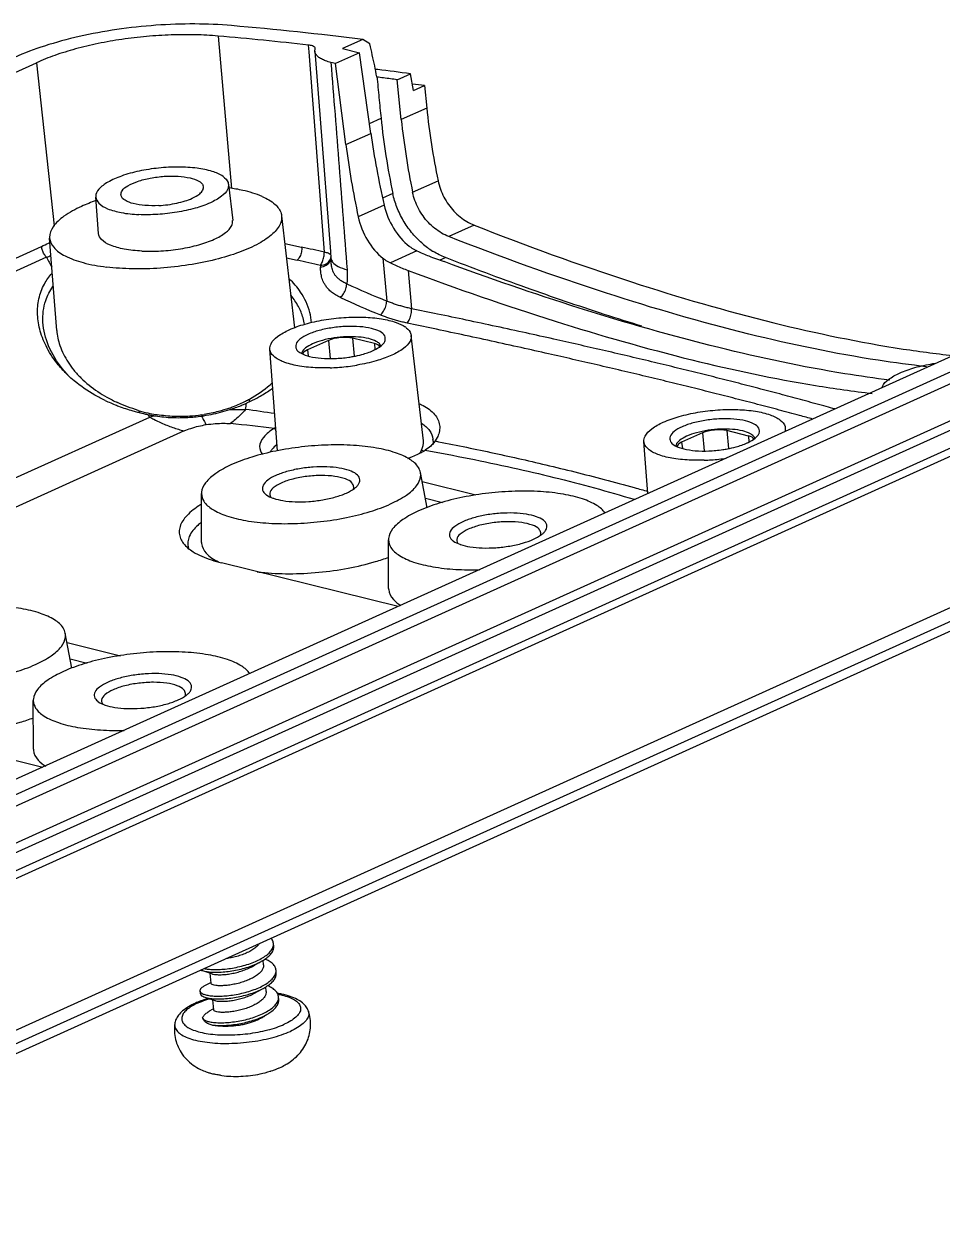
# Model space of a CAD drawing. Header units: millimetres. Extents: x 6083 to 6448, y 1315 to 1569.
# Drawn here: x 6283.85 to 6310.44, y 1338.71 to 1373.36 of the extents above; entities that cross this region are included whole.
import ezdxf

# ---------------------------------------------------------------- set-up
doc = ezdxf.new("R2010")
doc.units = ezdxf.units.MM
doc.layers.add('06___PRT_ALL_SURFS', color=7, linetype='Continuous')
doc.layers.add('3_ALL_AXES', color=7, linetype='Continuous')

# ---------------------------------------------------------------- blocks, each defined once
blk = doc.blocks.new('A$C496B05E0')
at = {"color": 7, "linetype": 'Continuous'}
for p, q in [((32.791, 57.825), (63.533, 71.718)), ((33.675, 51.045), (63.729, 64.627)), ((63.926, 64.207), (57.985, 61.522)), ((102.593, 62.073), (47.271, 37.072)), ((48.115, 36.868), (103.424, 61.864)), ((103.686, 61.526), (48.377, 36.531)), ((103.901, 60.196), (48.591, 35.201)), ((49.107, 35.074), (104.416, 60.069)), ((104.505, 59.409), (49.196, 34.413)), ((49.623, 34.303), (104.945, 59.304)), ((61.87, 55.314), (67.905, 58.041)), ((69.238, 57.507), (25.092, 37.557)), ((80.496, 55.025), (78.431, 55.535)), ((50.222, 28.725), (104.986, 53.474)), ((104.758, 52.842), (49.994, 28.093)), ((56.955, 46.22), (63.782, 44.534)), ((72.695, 37.62), (72.685, 37.725)), ((71.969, 36.895), (72.209, 37.028)), ((69.94, 36.676), (70.211, 36.588)), ((70.211, 36.588), (70.319, 36.552)), ((71.875, 36.842), (71.969, 36.895)), ((72.793, 36.592), (72.783, 36.697)), ((70.249, 36.211), (69.998, 36.072)), ((70.277, 36.227), (70.249, 36.211)), ((69.846, 35.897), (69.856, 35.792)), ((70.039, 35.649), (70.31, 35.56)), ((71.974, 35.815), (72.068, 35.868)), ((72.068, 35.868), (72.308, 36)), ((72.892, 35.565), (72.882, 35.67)), ((70.347, 35.184), (70.206, 35.106)), ((70.31, 35.56), (70.417, 35.525)), ((70.375, 35.2), (70.347, 35.184)), ((72.471, 35.121), (72.473, 35.122)), ((72.065, 34.783), (72.167, 34.84)), ((72.167, 34.84), (72.406, 34.973)), ((72.6, 32.805), (72.654, 32.826)), ((70.638, 32.637), (70.692, 32.628))]:
    blk.add_line(p, q, dxfattribs=at)
for centre, radius, start, end in [((72.433, 36.671), 0.351, 346.1084, 347.3047), ((71.469, 36.486), 1.804, 289.285, 289.5618)]:
    blk.add_arc(centre, radius, start, end, dxfattribs=at)
for points, start_tangent, end_tangent in [([(69.9, 54.677), (69.774, 54.596), (69.294, 54.183), (69.063, 53.763), (69.093, 53.357), (69.202, 53.169)], (-0.85101, -0.52515), (0.614466, -0.788943)), ([(69.202, 53.169), (69.383, 52.986)], (0.614466, -0.788943), (0.767788, -0.640703)), ([(69.383, 52.986), (69.581, 52.843)], (0.767788, -0.640703), (0.847395, -0.530963)), ([(69.581, 52.843), (69.918, 52.668), (70.672, 52.418)], (0.847395, -0.530963), (0.970844, -0.239711)), ([(72.684, 37.725), (72.671, 37.79), (72.603, 37.914), (72.594, 37.926)], (-0.095765, 0.995404), (-0.644032, 0.764998)), ([(70.016, 36.758), (70.158, 36.734), (70.374, 36.72), (70.621, 36.723), (70.891, 36.746), (71.172, 36.789), (71.456, 36.852), (71.73, 36.932), (71.985, 37.029), (72.212, 37.14), (72.401, 37.262), (72.547, 37.392), (72.642, 37.526), (72.678, 37.625)], (0.976234, -0.216721), (0.211499, 0.977378)), ([(71.931, 37.514), (71.769, 37.417), (71.578, 37.329), (71.369, 37.255), (71.158, 37.197), (70.948, 37.156), (70.869, 37.144)], (-0.820587, -0.571522), (-0.990809, -0.13527)), ([(72.143, 37.72), (72.059, 37.619), (71.931, 37.514)], (-0.546943, -0.83717), (-0.820587, -0.571522)), ([(72.209, 37.028), (72.248, 37.05), (72.432, 37.173), (72.571, 37.303), (72.66, 37.436), (72.695, 37.57), (72.694, 37.62)], (0.876286, 0.481791), (-0.097815, 0.995205)), ([(72.678, 37.625), (72.684, 37.66), (72.684, 37.725)], (0.211499, 0.977378), (-0.095765, 0.995404)), ([(69.94, 36.676), (70.016, 36.655), (70.198, 36.626), (70.418, 36.614), (70.669, 36.62), (70.94, 36.646), (71.222, 36.692), (71.504, 36.756), (71.775, 36.839), (72.027, 36.938), (72.209, 37.028)], (0.951447, -0.307813), (0.876286, 0.481791)), ([(72.783, 36.697), (72.78, 36.719), (72.731, 36.845), (72.629, 36.962), (72.477, 37.067), (72.358, 37.125)], (-0.09233, 0.995728), (-0.918248, 0.396006)), ([(69.88, 36.698), (69.94, 36.676)], (0.9192, -0.393791), (0.951447, -0.307813)), ([(69.889, 35.824), (69.917, 35.803), (70.03, 35.753), (70.191, 35.716), (70.394, 35.695), (70.632, 35.693), (70.895, 35.709), (71.173, 35.745), (71.457, 35.801), (71.736, 35.875), (71.999, 35.967), (72.236, 36.073), (72.44, 36.192), (72.601, 36.319), (72.714, 36.452), (72.774, 36.586)], (0.764591, -0.644516), (0.240082, 0.970753)), ([(70.319, 36.551), (70.354, 36.542), (70.47, 36.524), (70.621, 36.519), (70.802, 36.528), (71.005, 36.554), (71.216, 36.596), (71.427, 36.654), (71.635, 36.728), (71.827, 36.816), (71.875, 36.842)], (0.949509, -0.313741), (0.870452, 0.492254)), ([(72.301, 36.901), (72.297, 36.818), (72.25, 36.705), (72.159, 36.592), (72.03, 36.487)], (0.092224, -0.995738), (-0.820587, -0.571522)), ([(72.308, 36), (72.489, 36.114), (72.639, 36.242), (72.741, 36.376), (72.79, 36.51), (72.793, 36.592)], (0.876476, 0.481445), (-0.093315, 0.995637)), ([(72.776, 36.594), (72.783, 36.697)], (0.219762, 0.975554), (-0.09233, 0.995728)), ([(69.998, 36.072), (69.899, 36.003), (69.85, 35.932), (69.847, 35.897)], (-0.876824, -0.480811), (0.093953, -0.995577)), ([(72.03, 36.487), (71.87, 36.39), (71.681, 36.303), (71.474, 36.229), (71.262, 36.171), (71.052, 36.129), (70.851, 36.103), (70.67, 36.093), (70.517, 36.097), (70.397, 36.115), (70.318, 36.144), (70.282, 36.18), (70.281, 36.189)], (-0.820587, -0.571522), (-0.015821, 0.999875)), ([(72.882, 35.67), (72.853, 35.775), (72.769, 35.896), (72.633, 36.005), (72.46, 36.096)], (-0.099019, 0.995086), (-0.917198, 0.398431)), ([(69.847, 35.897), (69.856, 35.864), (69.889, 35.824)], (0.093953, -0.995577), (0.764591, -0.644516)), ([(69.857, 35.792), (69.877, 35.743), (69.951, 35.685), (70.039, 35.649)], (0.128987, -0.991646), (0.951301, -0.308264)), ([(70.039, 35.649), (70.076, 35.638), (70.247, 35.605), (70.459, 35.588), (70.703, 35.59), (70.97, 35.611), (71.25, 35.651), (71.532, 35.711), (71.808, 35.789), (72.065, 35.884), (72.295, 35.993), (72.308, 36)], (0.951301, -0.308264), (0.876476, 0.481445)), ([(70.417, 35.524), (70.455, 35.514), (70.574, 35.496), (70.727, 35.492), (70.909, 35.502), (71.109, 35.528), (71.32, 35.57), (71.532, 35.628), (71.739, 35.702), (71.927, 35.789), (71.974, 35.815)], (0.948394, -0.317094), (0.870451, 0.492255)), ([(72.4, 35.874), (72.394, 35.785), (72.347, 35.675), (72.256, 35.564), (72.129, 35.46)], (0.092221, -0.995739), (-0.820587, -0.571522)), ([(72.875, 35.568), (72.883, 35.646), (72.882, 35.67)], (0.218493, 0.975839), (-0.099019, 0.995086)), ([(69.947, 34.86), (69.989, 34.796), (70.084, 34.742), (70.229, 34.7), (70.419, 34.673), (70.645, 34.664), (70.901, 34.674), (71.175, 34.703), (71.458, 34.752), (71.74, 34.82), (72.01, 34.906), (72.257, 35.008), (72.471, 35.121)], (0.213228, -0.977003), (0.85452, 0.519418)), ([(72.129, 35.46), (71.968, 35.363), (71.783, 35.277), (71.58, 35.204), (71.37, 35.146), (71.158, 35.103), (70.957, 35.076), (70.777, 35.066), (70.623, 35.069), (70.501, 35.087), (70.419, 35.115), (70.382, 35.151), (70.38, 35.162)], (-0.820587, -0.571522), (-0.017872, 0.99984)), ([(72.406, 34.973), (72.543, 35.056), (72.705, 35.182), (72.819, 35.315), (72.882, 35.449), (72.892, 35.565)], (0.876458, 0.481478), (-0.09283, 0.995682)), ([(72.473, 35.122), (72.649, 35.247), (72.779, 35.379), (72.858, 35.513), (72.875, 35.568)], (0.853891, 0.520451), (0.218493, 0.975839)), ([(69.947, 34.86), (70.01, 34.959), (70.121, 35.053), (70.206, 35.106)], (0.359165, 0.933274), (0.875058, 0.484019)), ([(69.947, 34.86), (69.98, 34.78), (70.052, 34.706), (70.159, 34.64), (70.299, 34.584)], (0.176457, -0.984308), (0.950651, -0.310261)), ([(70.299, 34.584), (70.501, 34.563), (70.738, 34.56), (71, 34.576), (71.278, 34.612), (71.561, 34.667), (71.839, 34.741), (72.102, 34.832), (72.339, 34.938), (72.406, 34.973)], (0.987454, -0.15791), (0.876458, 0.481478)), ([(70.299, 34.584), (70.432, 34.563), (70.575, 34.548), (70.727, 34.539), (70.887, 34.538), (71.057, 34.544), (71.235, 34.56), (71.42, 34.585), (71.609, 34.622), (71.787, 34.669), (71.941, 34.724), (72.065, 34.783)], (0.982351, -0.187049), (0.873874, 0.486153)), ([(72.403, 34.969), (72.337, 34.914), (72.216, 34.845), (72.073, 34.786)], (-0.711633, -0.702552), (-0.942278, -0.334833)), ([(72.654, 32.826), (72.792, 32.875), (72.9, 32.92)], (0.949015, 0.315232), (0.91505, 0.403339)), ([(70.638, 32.637), (70.449, 32.669), (70.402, 32.68)], (-0.990736, 0.135805), (-0.97517, 0.221456))]:
    blk.add_spline(points, degree=3, dxfattribs=dict(at, start_tangent=start_tangent, end_tangent=end_tangent))
at = {"layer": '06___PRT_ALL_SURFS', "color": 7, "linetype": 'Continuous'}
for p, q in [((70.549, 72.746), (71.062, 66.856)), ((76.139, 72.619), (75.352, 72.264)), ((76.409, 72.442), (76.139, 72.619)), ((74.061, 72.143), (74.042, 72.398)), ((74.65, 64.407), (74.061, 72.143)), ((74.284, 72.16), (74.294, 72.25)), ((74.284, 72.16), (74.488, 69.551)), ((74.294, 72.25), (74.296, 72.273)), ((76.003, 72.103), (75.077, 71.684)), ((75.352, 72.264), (76.003, 72.103)), ((76.445, 68.991), (76.003, 72.103)), ((63.533, 71.718), (64.219, 65.426)), ((75.077, 71.684), (74.904, 71.727)), ((75.479, 68.555), (75.077, 71.684)), ((76.711, 71.45), (76.621, 71.46)), ((77.463, 71.061), (77.974, 71.292)), ((78.094, 70.646), (77.974, 71.292)), ((77.621, 69.523), (77.463, 71.061)), ((78.094, 70.646), (78.515, 70.836)), ((78.515, 70.836), (78.604, 69.967)), ((78.604, 69.967), (77.621, 69.523)), ((74.488, 69.551), (74.886, 64.425)), ((76.39, 69.374), (76.839, 69.577)), ((75.479, 68.555), (76.445, 68.991)), ((70.949, 67.022), (71.11, 65.623)), ((78.058, 66.715), (79.04, 67.159)), ((69.98, 66.924), (69.967, 66.979)), ((77.294, 66.669), (76.9, 66.492)), ((65.934, 65.126), (65.825, 66.529)), ((76.958, 66.218), (75.958, 65.766)), ((73.001, 65.809), (73.498, 61.483)), ((80.429, 65.45), (79.451, 65.007)), ((64.318, 61.38), (64.042, 64.949)), ((73.123, 64.741), (73.773, 64.599)), ((74.886, 64.425), (74.905, 64.177)), ((74.905, 64.281), (74.905, 64.281)), ((74.906, 64.225), (74.906, 64.227)), ((78.221, 64.451), (77.199, 63.99)), ((73.187, 64.185), (73.602, 64.092)), ((74.905, 64.177), (74.907, 64.146)), ((74.906, 64.187), (74.906, 64.188)), ((74.907, 64.136), (74.907, 64.146)), ((76.909, 64.173), (77.057, 62.519)), ((79.122, 64.106), (79.325, 64.198)), ((77.884, 63.699), (78.018, 62.223)), ((74.805, 60.997), (74.002, 60.634)), ((74.805, 60.997), (74.871, 60.304)), ((75.74, 61.085), (75.806, 60.396)), ((76.586, 60.876), (75.74, 61.085)), ((78.472, 57.126), (78.005, 61.188)), ((72.846, 56.741), (72.543, 60.664)), ((74.002, 60.634), (74.03, 60.399)), ((76.586, 60.876), (76.602, 60.651)), ((72.721, 57.607), (72.788, 57.488)), ((89.249, 57.431), (88.446, 57.068)), ((89.249, 57.431), (89.316, 56.738)), ((91.031, 57.309), (90.185, 57.518)), ((90.185, 57.518), (90.251, 56.83)), ((91.031, 57.309), (91.046, 57.084)), ((79.005, 57.251), (78.928, 57.118)), ((87.142, 55.091), (86.987, 57.097)), ((88.446, 57.068), (88.475, 56.832)), ((78.4, 56.759), (78.504, 56.741)), ((78.621, 54.544), (78.361, 55.9)), ((69.91, 53.205), (69.905, 55.088)), ((78.55, 54.911), (79.211, 54.748)), ((77.132, 51.422), (77.127, 53.304)), ((77.499, 50.733), (70.672, 52.418)), ((101.129, 50.821), (48.446, 27.012)), ((64.904, 48.345), (64.645, 49.701)), ((64.715, 49.336), (66.779, 48.826)), ((64.834, 48.713), (65.495, 48.549)), ((63.416, 45.223), (63.411, 47.106))]:
    blk.add_line(p, q, dxfattribs=at)
for centre, radius, start, end in [((57.482, -81.399), 155.144, 83.09309, 84.97577), ((57.079, -80.536), 153.872, 83.67091, 84.97802), ((59.235, -73.727), 146.225, 82.63721, 83.13577), ((59.708, -73.524), 145.579, 82.57752, 82.76238), ((106.453, 72.852), 27.998, 185.9142, 191.7318), ((105.096, 72.509), 28.409, 185.923, 191.861), ((105.375, 72.401), 27.903, 185.9212, 191.7582), ((68.337, 59.143), 7.671, 108.7507, 109.0583), ((59.753, 73.417), 9.647, 294.3378, 296.1079), ((59.42, 74.104), 10.412, 296.0896, 296.4386), ((64.525, 64.993), 0.484, 183.1888, 185.2092), ((80.564, 67.201), 3.253, 229.1383, 237.7533), ((60.191, 72.734), 9.309, 293.6523, 294.7872), ((74.637, 64.24), 0.269, 354.0099, 356.8543), ((80.953, 70.329), 6.481, 245.0742, 249.523), ((125.016, 187.865), 132.005, 249.45295, 249.7237), ((80.488, 67.086), 3.115, 237.8129, 238.2723), ((107.114, 86.745), 48.715, 207.5585, 208.0709), ((75.991, 63.846), 1.49, 178.3528, 180.7779), ((74.611, 64.244), 0.296, 339.7671, 349.3531), ((96.683, 110.413), 51.759, 245.8587, 247.717), ((96.344, 108.887), 50.808, 245.4922, 247.3927), ((77.21, 60.732), 0.966, 51.7238, 54.4547), ((75.67, 62.518), 2.094, 294.3089, 295.341), ((74.89, 65.063), 4.763, 278.4554, 280.6135), ((74.619, 67.696), 7.757, 271.8855, 273.9369), ((74.618, 67.766), 7.827, 273.9138, 278.8786), ((74.641, 67.605), 7.665, 278.8933, 279.6251), ((69.021, 64.642), 6.598, 244.5137, 248.6884), ((68.993, 63.7), 5.607, 240.714, 245.4851), ((69.564, 62.63), 4.467, 297.2433, 299.3981), ((96.506, 55.212), 24.999, 171.8918, 172.1484), ((69.149, 64.957), 6.939, 248.6528, 249.3496), ((69.247, 65.222), 7.221, 249.36, 253.9731), ((69.378, 65.653), 7.671, 253.9235, 255.3757), ((69.435, 65.872), 7.898, 255.375, 257.0228), ((69.086, 63.67), 5.611, 253.1361, 257.1422), ((87.861, 74.422), 26.003, 218.3161, 218.5591), ((69.189, 63.457), 5.376, 289.4704, 291.3558), ((69.14, 64.114), 6.075, 287.8286, 292.2073), ((69.359, 63.04), 4.926, 291.2891, 297.1781), ((69.354, 63.574), 5.494, 292.275, 293.296), ((69.436, 63.384), 5.288, 293.2937, 294.6987), ((11.494, 67.462), 60.804, 351.36853, 351.60025), ((48.921, -102.487), 162.416, 81.56857, 81.96995), ((68.418, 65.594), 7.721, 294.7072, 295.025), ((68.467, 65.49), 7.606, 295.0246, 295.5007), ((68.525, 65.368), 7.471, 295.5007, 295.9891), ((69.48, 66.064), 8.095, 257.0209, 258.1966), ((69.043, 63.976), 5.962, 258.1961, 259.6984), ((86.329, 73.268), 23.902, 219.2649, 219.572), ((69.08, 63.645), 5.585, 257.1412, 260.3063), ((70.559, 45.159), 13.153, 100.6517, 101.6395), ((70.953, 63.552), 6.298, 241.0533, 242.6828), ((69.053, 64.028), 6.014, 259.6981, 261.1485), ((69.075, 63.617), 5.557, 260.3083, 260.8322), ((69.049, 63.89), 5.831, 278.4061, 279.4183), ((60.212, -50.354), 108.682, 83.39097, 84.29175), ((78.165, 48.755), 10.392, 121.2386, 121.5972), ((78.23, 57.105), 0.619, 1.0191, 7.9987), ((90.115, 58.951), 2.094, 294.3089, 295.341), ((75.98, 61.481), 5.384, 290.6459, 291.9808), ((76.368, 60.531), 4.357, 291.9235, 295.3372), ((76.739, 59.744), 3.488, 295.3543, 299.0481), ((77.704, 57.106), 0.777, 333.6685, 335.5077), ((76.955, 59.351), 3.039, 299.0877, 301.4824), ((89.064, 64.129), 7.757, 271.8855, 273.9369), ((89.06, 64.221), 7.849, 273.9179, 278.1213), ((89.334, 61.496), 4.763, 278.4554, 280.6135), ((75.09, 56.262), 1.213, 306.5872, 307.6951), ((73.269, 56.657), 1.846, 250.721, 251.5659), ((82.312, 54.479), 1.213, 306.5872, 307.6951), ((80.492, 54.873), 1.846, 250.721, 251.5659), ((68.596, 48.28), 1.213, 306.5872, 307.6951), ((66.775, 48.675), 1.846, 250.721, 251.5659)]:
    blk.add_arc(centre, radius, start, end, dxfattribs=at)
for centre, major_axis, ratio, start_param, end_param in [((94.35, 65.758), (-10.528, 22.676), 0.655415, 1.138546, 1.255952), ((93.4, 65.328), (-10.059, 22.888), 0.661455, 1.152105, 1.269512), ((78.35, 66.182), (-0.842, 1.814), 0.655415, 1.255952, 2.231024), ((77.354, 65.731), (-0.805, 1.831), 0.661455, 1.269512, 2.244584), ((75.285, 60.879), (0.661, 0.064), 0.346246, 0.778157, 2.348649), ((74.482, 60.516), (0.662, 0.064), 0.346035, 2.348959, 3.05619), ((76.13, 60.67), (0.662, 0.064), 0.346035, 0.096472, 0.777858), ((89.729, 57.312), (0.661, 0.064), 0.346246, 0.778157, 2.348649), ((90.575, 57.104), (0.662, 0.064), 0.346035, 0.096472, 0.777858), ((88.926, 56.949), (0.662, 0.064), 0.346035, 2.348959, 3.05619)]:
    blk.add_ellipse(centre, major_axis=major_axis, ratio=ratio, start_param=start_param, end_param=end_param, dxfattribs=at)
for points, start_tangent, end_tangent in [([(71.069, 73.149), (69.647, 73.212), (68.146, 73.16), (66.634, 72.995), (65.178, 72.725), (63.843, 72.362), (62.689, 71.922)], (-0.99614, 0.087784), (-0.911266, -0.411819)), ([(70.549, 72.746), (69.666, 72.794), (68.736, 72.789), (67.784, 72.729), (66.835, 72.617), (65.913, 72.455), (65.041, 72.247), (64.24, 71.999), (63.533, 71.718)], (-0.996144, 0.087729), (-0.911266, -0.411819)), ([(74.276, 72.316), (74.187, 72.368), (74.042, 72.398)], (-0.613599, 0.789618), (-0.993894, 0.110341)), ([(74.295, 72.273), (74.276, 72.316)], (-0.13114, 0.991364), (-0.613599, 0.789618)), ([(74.904, 71.727), (74.7, 71.789), (74.534, 71.863), (74.407, 71.948), (74.324, 72.043), (74.286, 72.144), (74.284, 72.16)], (-0.970844, 0.239711), (-0.074981, 0.997185)), ([(76.678, 71.178), (76.593, 71.592), (76.501, 72.017), (76.409, 72.442)], (-0.211474, 0.977384), (-0.21155, 0.977367)), ([(74.904, 71.727), (75.217, 67.712), (75.526, 63.728)], (0.07784, -0.996966), (0.077177, -0.997017)), ([(76.678, 71.178), (76.757, 70.369), (76.839, 69.577)], (0.102853, -0.994697), (0.102825, -0.994699)), ([(77.463, 71.061), (77.201, 71.095), (76.938, 71.128), (76.681, 71.162)], (-0.991871, 0.127249), (-0.992555, 0.121799)), ([(70.737, 67.327), (70.323, 67.52), (69.733, 67.645), (69.021, 67.69), (68.251, 67.651), (67.493, 67.532), (66.817, 67.344), (66.284, 67.103), (65.943, 66.832), (65.824, 66.555), (65.826, 66.53)], (-0.814005, 0.580858), (0.105518, -0.994417)), ([(66.797, 66.618), (66.84, 66.771), (67.062, 66.967), (67.436, 67.135), (67.93, 67.264), (68.469, 67.332), (69.007, 67.334), (69.465, 67.27), (69.8, 67.147), (69.967, 66.979)], (-0.03042, 0.999537), (0.376135, -0.926565)), ([(70.946, 67.022), (70.913, 66.828), (70.677, 66.561), (70.247, 66.311), (69.658, 66.1), (68.961, 65.946), (68.215, 65.863), (67.484, 65.856)], (0.080302, -0.996771), (-0.998893, 0.047048)), ([(70.737, 67.327), (70.933, 67.091), (70.946, 67.022)], (0.814005, -0.580858), (0.080302, -0.996771)), ([(79.04, 67.159), (79.13, 66.84), (79.266, 66.532), (79.442, 66.245), (79.653, 65.988), (79.892, 65.765), (80.153, 65.585), (80.429, 65.45)], (0.202973, -0.979184), (0.930359, -0.36665)), ([(68.253, 66.204), (67.724, 66.208), (67.271, 66.279), (66.953, 66.406), (66.803, 66.579), (66.797, 66.618)], (-0.998495, -0.05484), (-0.03042, 0.999537)), ([(68.253, 66.204), (68.609, 66.238), (68.954, 66.298), (69.271, 66.382), (69.543, 66.485), (69.758, 66.602), (69.905, 66.727), (69.975, 66.855), (69.98, 66.924)], (0.998495, 0.05484), (-0.09562, 0.995418)), ([(72.254, 66.551), (71.502, 66.789), (70.969, 66.886)], (-0.915336, 0.402691), (-0.989947, 0.141436)), ([(72.254, 66.551), (72.744, 66.251), (72.983, 65.898), (72.999, 65.809)], (0.915336, -0.402691), (0.092352, -0.995726)), ([(78.436, 64.741), (78.409, 64.764), (78.02, 65.168), (77.697, 65.632), (77.452, 66.139), (77.294, 66.669)], (-0.756941, 0.653483), (-0.204836, 0.978796)), ([(79.451, 65.007), (79.174, 65.142), (78.911, 65.324), (78.67, 65.546), (78.459, 65.804), (78.283, 66.09), (78.148, 66.397), (78.058, 66.715)], (-0.931093, 0.364783), (-0.203423, 0.979091)), ([(65.832, 66.393), (65.272, 66.171), (64.596, 65.792), (64.176, 65.384), (64.041, 64.975), (64.041, 64.966)], (-0.945183, -0.32654), (0.055543, -0.998456)), ([(65.826, 66.53), (65.94, 66.298), (66.278, 66.083), (66.809, 65.932), (67.484, 65.856)], (0.105518, -0.994417), (0.998893, -0.047048)), ([(72.999, 65.809), (72.956, 65.514), (72.664, 65.121), (72.125, 64.743), (71.371, 64.402), (70.447, 64.119), (69.409, 63.911), (68.317, 63.789), (67.238, 63.762), (66.236, 63.831)], (0.092352, -0.995726), (-0.992572, 0.12166)), ([(67.599, 64.447), (68.339, 64.452), (69.096, 64.536), (69.803, 64.692), (70.4, 64.905), (70.836, 65.159), (71.074, 65.43), (71.107, 65.623)], (0.998812, -0.048736), (-0.080494, 0.996755)), ([(80.429, 65.45), (86.504, 63.26), (92.004, 61.679), (97.004, 60.668), (99.045, 60.404)], (0.930359, -0.36665), (0.994693, -0.102888)), ([(64.042, 64.949), (64.198, 64.593), (64.639, 64.261), (65.333, 64.001), (66.236, 63.831)], (0.090708, -0.995877), (0.992572, -0.12166)), ([(67.599, 64.447), (66.92, 64.524), (66.387, 64.677), (66.048, 64.894), (65.934, 65.127)], (-0.998812, 0.048736), (-0.106452, 0.994318)), ([(97.9, 59.985), (96.039, 60.231), (91.044, 61.245), (85.541, 62.823), (79.451, 65.007)], (-0.994056, 0.108871), (-0.931093, 0.364783)), ([(63.926, 64.207), (63.831, 64.33), (63.763, 64.475), (63.729, 64.627)], (-0.698216, 0.715887), (-0.108543, 0.994092)), ([(73.773, 64.599), (73.762, 64.416), (73.703, 64.239), (73.602, 64.092)], (0.083262, -0.996528), (-0.690047, -0.723764)), ([(74.65, 64.407), (74.217, 64.502), (73.773, 64.599)], (-0.976554, 0.215271), (-0.976841, 0.213967)), ([(74.502, 63.888), (74.579, 64.041), (74.631, 64.222), (74.65, 64.407)], (0.550856, 0.8346), (0.010312, 0.999947)), ([(74.65, 64.407), (74.791, 64.376), (74.88, 64.327), (74.898, 64.301)], (0.991112, -0.133031), (0.42027, -0.907399)), ([(78.221, 64.451), (78.12, 64.503), (78.022, 64.564), (77.927, 64.633)], (-0.906575, 0.422045), (-0.786687, 0.617353)), ([(79.325, 64.198), (78.85, 64.436)], (-0.931691, 0.363252), (-0.850559, 0.52588)), ([(74.502, 63.888), (74.051, 63.99), (73.602, 64.092)], (-0.975344, 0.22069), (-0.975597, 0.21957)), ([(74.502, 63.888), (74.721, 63.959), (74.867, 64.096), (74.888, 64.142)], (0.985965, 0.166954), (0.345229, 0.938518)), ([(74.502, 63.825), (74.719, 63.9), (74.864, 64.039), (74.901, 64.139)], (0.989259, 0.146171), (0.176615, 0.98428)), ([(75.268, 62.656), (75.079, 62.757), (74.927, 62.865), (74.808, 62.977), (74.715, 63.088), (74.646, 63.198), (74.594, 63.305), (74.558, 63.407), (74.533, 63.504), (74.517, 63.594), (74.508, 63.677), (74.504, 63.754), (74.502, 63.825)], (-0.909843, 0.414952), (-0.013649, 0.999907)), ([(74.901, 64.139), (74.906, 64.187)], (0.176615, 0.98428), (-0.005176, 0.999987)), ([(74.905, 64.177), (74.969, 64.022)], (0.095439, -0.995435), (0.596479, -0.802629)), ([(75.514, 63.181), (75.363, 63.255), (75.241, 63.337), (75.145, 63.423), (75.071, 63.511), (75.016, 63.6), (74.976, 63.69), (74.948, 63.78), (74.93, 63.87), (74.918, 63.958), (74.912, 64.044), (74.907, 64.128), (74.907, 64.136)], (-0.924163, 0.381998), (-0.03847, 0.99926)), ([(74.969, 64.022), (75.182, 63.857), (75.526, 63.728)], (0.596479, -0.802629), (0.966166, -0.257922)), ([(76.909, 64.173), (77.003, 64.104), (77.1, 64.042), (77.199, 63.99)], (0.783314, -0.621627), (0.90068, -0.434483)), ([(77.199, 63.99), (77.421, 63.887), (77.649, 63.79), (77.884, 63.699)], (0.90068, -0.434483), (0.937046, -0.349206)), ([(96.479, 59.466), (94.748, 59.714), (89.882, 60.72), (84.489, 62.247), (79.27, 64.04)], (-0.992534, 0.121968), (-0.938036, 0.346537)), ([(86.911, 61.548), (85.458, 62.005), (82.45, 63.03), (79.325, 64.198)], (-0.956408, 0.292033), (-0.931691, 0.363252)), ([(64.74, 59.664), (64.376, 60.057), (63.942, 60.706), (63.679, 61.358), (63.576, 61.996), (63.628, 62.607), (63.838, 63.174), (64.137, 63.592)], (-0.722221, 0.691663), (0.67515, 0.73768)), ([(74.149, 61.682), (74.087, 62.08), (73.733, 62.86), (73.295, 63.376)], (-0.063635, 0.997973), (-0.723994, 0.689807)), ([(75.526, 63.728), (75.534, 63.541), (75.531, 63.358), (75.514, 63.181)], (0.07717, -0.997018), (-0.132344, -0.991204)), ([(77.884, 63.699), (83.561, 61.742), (88.843, 60.25), (93.617, 59.259), (95.805, 58.953)], (0.937046, -0.349206), (0.993611, -0.112858)), ([(64.745, 59.668), (64.542, 59.899), (64, 60.794), (63.783, 61.71), (63.89, 62.54), (64.169, 63.075)], (-0.685251, 0.728307), (0.593362, 0.804935)), ([(75.268, 62.656), (75.392, 62.803), (75.479, 62.989), (75.514, 63.181)], (0.751641, 0.659573), (0.036473, 0.999335)), ([(73.886, 61.62), (73.829, 61.869), (73.646, 62.31), (73.365, 62.731), (73.354, 62.745)], (-0.168051, 0.985778), (-0.633903, 0.773412)), ([(76.813, 61.983), (76.938, 62.131), (77.025, 62.321), (77.057, 62.519)], (0.760183, 0.649709), (0.011655, 0.999932)), ([(78.018, 62.223), (77.847, 62.262), (77.68, 62.305), (77.518, 62.352), (77.36, 62.404), (77.206, 62.459), (77.057, 62.519)], (-0.978594, 0.205801), (-0.921217, 0.38905)), ([(77.847, 61.667), (77.663, 61.709), (77.483, 61.754), (77.309, 61.805), (77.139, 61.86), (76.973, 61.919), (76.813, 61.983)], (-0.978839, 0.204632), (-0.923058, 0.38466)), ([(77.847, 61.667), (77.941, 61.823), (78.002, 62.02), (78.018, 62.223)], (0.645115, 0.764086), (-0.039092, 0.999236)), ([(94.359, 58.353), (94.032, 58.443), (93.227, 58.664), (92.439, 58.876), (91.606, 59.096), (90.754, 59.317), (89.9, 59.534), (89.049, 59.747), (88.183, 59.96), (87.279, 60.178), (86.341, 60.4), (85.385, 60.623), (84.447, 60.837), (83.505, 61.05), (82.441, 61.286), (81.289, 61.536), (80.129, 61.784), (79.023, 62.016), (78.018, 62.223)], (-0.963275, 0.268517), (-0.979617, 0.200875)), ([(73.293, 61.409), (73.903, 61.629), (74.627, 61.792), (75.397, 61.883), (76.166, 61.897), (76.853, 61.832), (77.421, 61.691), (77.772, 61.519)], (0.911266, 0.411819), (0.813565, -0.581473)), ([(76.982, 60.954), (76.994, 60.986), (76.98, 61.174), (76.799, 61.337), (76.469, 61.459), (76.022, 61.529), (75.501, 61.539), (74.959, 61.488), (74.448, 61.382), (74.017, 61.23)], (0.412226, 0.911081), (-0.911266, -0.411819)), ([(77.808, 61.491), (77.995, 61.241), (78.003, 61.188)], (0.784944, -0.619566), (0.079356, -0.996846)), ([(93.504, 57.966), (92.999, 58.103), (92.212, 58.313), (91.38, 58.531), (90.53, 58.751), (89.678, 58.967), (88.83, 59.178), (87.966, 59.391), (87.065, 59.609), (86.131, 59.831), (85.179, 60.054), (84.245, 60.269), (83.307, 60.483), (82.249, 60.72), (81.102, 60.973), (79.948, 61.222), (78.847, 61.457), (77.847, 61.667)], (-0.965022, 0.262168), (-0.978839, 0.204632)), ([(64.318, 61.383), (64.439, 60.804), (64.756, 60.156), (64.975, 59.857)], (0.076644, -0.997059), (0.631286, -0.77555)), ([(72.545, 60.663), (72.59, 60.871), (72.843, 61.15), (73.293, 61.409)], (-0.044558, 0.999007), (0.911266, 0.411819)), ([(74.017, 61.23), (73.709, 61.048), (73.555, 60.854), (73.569, 60.666), (73.591, 60.628)], (-0.911266, -0.411819), (0.58559, -0.810607)), ([(76.774, 60.875), (76.653, 60.962), (76.362, 61.07), (75.966, 61.131), (75.507, 61.14), (75.027, 61.095), (74.575, 61.001), (74.194, 60.867)], (-0.682192, 0.731173), (-0.911266, -0.411819)), ([(78.003, 61.188), (77.959, 60.969), (77.706, 60.69), (77.256, 60.431)], (0.079356, -0.996846), (-0.911266, -0.411819)), ([(74.875, 59.943), (74.383, 59.943), (73.696, 60.008), (73.128, 60.148), (72.741, 60.349), (72.554, 60.598), (72.545, 60.663)], (-0.999464, -0.032747), (-0.044558, 0.999007)), ([(73.591, 60.628), (73.75, 60.502)], (0.58559, -0.810607), (0.879546, -0.475814)), ([(74.194, 60.867), (73.922, 60.707), (73.786, 60.535), (73.778, 60.489)], (-0.911266, -0.411819), (-0.084961, -0.996384)), ([(75.767, 60.381), (76.102, 60.458), (76.532, 60.609)], (0.982842, 0.18445), (0.911266, 0.411819)), ([(76.566, 60.625), (76.84, 60.791)], (0.903701, 0.428165), (0.78464, 0.619951)), ([(76.813, 60.818), (76.774, 60.875)], (-0.431291, 0.902213), (-0.682192, 0.731173)), ([(76.827, 60.78), (76.813, 60.818)], (-0.259291, 0.965799), (-0.431291, 0.902213)), ([(76.84, 60.791), (76.982, 60.954)], (0.78464, 0.619951), (0.412226, 0.911081)), ([(73.75, 60.502), (74.08, 60.38)], (0.879546, -0.475814), (0.97095, -0.239282)), ([(74.08, 60.38), (74.527, 60.311), (75.048, 60.301), (75.59, 60.351)], (0.97095, -0.239282), (0.989091, 0.147308)), ([(76.724, 60.234), (76.646, 60.211), (75.922, 60.048)], (-0.957289, -0.289134), (-0.985922, -0.167207)), ([(77.256, 60.431), (76.724, 60.234)], (-0.911266, -0.411819), (-0.957289, -0.289134)), ([(96.181, 59.18), (96.196, 59.222), (96.432, 59.489), (96.862, 59.739), (97.451, 59.95), (98.148, 60.104), (98.263, 60.122)], (0.300735, 0.953708), (0.989219, 0.146441)), ([(66.182, 58.686), (65.791, 58.889), (64.994, 59.437), (64.74, 59.664)], (-0.902675, 0.430323), (-0.722221, 0.691663)), ([(64.975, 59.857), (65.253, 59.551), (65.901, 59.024), (66.251, 58.809)], (0.631286, -0.77555), (0.871869, -0.48974)), ([(71.756, 58.738), (72.553, 59.29), (72.651, 59.378)], (0.871162, 0.490996), (0.735182, 0.67787)), ([(71.799, 58.653), (72.118, 58.819), (72.563, 59.089), (72.662, 59.156)], (0.898872, 0.438212), (0.819179, 0.573537)), ([(67.458, 58.3), (67.053, 58.438), (66.667, 58.598)], (-0.956997, 0.290099), (-0.909593, 0.415501)), ([(69.906, 58.081), (70.276, 58.144), (70.642, 58.227), (71, 58.33)], (0.990233, 0.139424), (0.951769, 0.306815)), ([(70.981, 58.388), (70.559, 58.258), (70.003, 58.138)], (-0.942789, -0.33339), (-0.986522, -0.163631)), ([(71, 58.33), (71.133, 58.331), (71.272, 58.331), (71.425, 58.333), (71.609, 58.337)], (0.999981, 0.006182), (0.999111, 0.042154)), ([(71.609, 58.337), (71.417, 58.133), (71.221, 57.95), (71.022, 57.79)], (-0.662912, -0.748697), (-0.802319, -0.596895)), ([(78.315, 58.558), (78.401, 58.518), (78.66, 58.367), (78.864, 58.191), (79.007, 57.996), (79.087, 57.784), (79.1, 57.562), (79.045, 57.339), (79.006, 57.25)], (0.91561, -0.402068), (-0.449032, -0.893516)), ([(87.737, 57.843), (88.347, 58.062), (89.071, 58.225), (89.842, 58.316), (90.61, 58.33), (91.297, 58.265), (91.865, 58.125), (92.253, 57.924), (92.439, 57.675), (92.448, 57.622)], (0.911266, 0.411819), (0.079356, -0.996846)), ([(68.063, 57.957), (68.349, 57.818), (68.795, 57.64), (69.239, 57.508)], (0.88852, -0.458839), (0.970834, -0.239751)), ([(68.127, 58.085), (68.786, 58.022), (69.372, 58.028), (69.906, 58.081)], (0.988091, -0.153868), (0.990234, 0.139415)), ([(69.901, 58.122), (69.45, 58.073), (68.855, 58.065), (68.19, 58.131)], (-0.989258, -0.146178), (-0.987226, 0.159324)), ([(69.906, 58.081), (69.999, 57.903), (70.09, 57.748)], (0.443002, -0.896521), (0.533271, -0.845944)), ([(70.09, 57.748), (70.439, 57.789), (70.753, 57.801), (71.022, 57.79)], (0.987858, 0.15536), (0.99504, -0.099475)), ([(78.404, 57.801), (78.712, 57.517), (78.843, 57.191)], (0.840827, -0.541304), (0.138326, -0.990387)), ([(86.989, 57.097), (87.034, 57.304), (87.288, 57.583), (87.737, 57.843)], (-0.044558, 0.999007), (0.911266, 0.411819)), ([(91.426, 57.388), (91.438, 57.419), (91.424, 57.607), (91.243, 57.771), (90.913, 57.893), (90.466, 57.963), (89.946, 57.972), (89.403, 57.922), (88.892, 57.815), (88.461, 57.664)], (0.412226, 0.911081), (-0.911266, -0.411819)), ([(69.238, 57.507), (69.496, 57.606), (69.79, 57.689), (70.09, 57.748)], (0.911304, 0.411734), (0.98786, 0.155349)), ([(72.721, 57.607), (72.3, 57.258), (72.148, 56.902), (72.255, 56.601)], (-0.851735, -0.523972), (0.584503, -0.811392)), ([(88.461, 57.664), (88.154, 57.482), (88, 57.287), (88.014, 57.099), (88.036, 57.062)], (-0.911266, -0.411819), (0.58559, -0.810607)), ([(88.639, 57.301), (88.367, 57.14), (88.231, 56.968), (88.222, 56.922)], (-0.911266, -0.411819), (-0.084961, -0.996384)), ([(91.218, 57.308), (91.098, 57.395), (90.806, 57.504), (90.411, 57.565), (89.951, 57.574), (89.471, 57.529), (89.019, 57.435), (88.639, 57.301)], (-0.682192, 0.731173), (-0.911266, -0.411819)), ([(91.258, 57.251), (91.218, 57.308)], (-0.431291, 0.902213), (-0.682192, 0.731173)), ([(91.284, 57.225), (91.426, 57.388)], (0.78464, 0.619951), (0.412226, 0.911081)), ([(92.448, 57.622), (92.43, 57.472)], (0.079356, -0.996846), (-0.283992, -0.958827)), ([(78.359, 55.899), (78.28, 56.1), (77.951, 56.409), (77.401, 56.663), (76.661, 56.845), (75.775, 56.947), (74.793, 56.961), (73.773, 56.887), (72.774, 56.73), (71.855, 56.498), (71.068, 56.204)], (-0.197388, 0.980325), (-0.911266, -0.411819)), ([(72.816, 56.975), (72.623, 56.79), (72.554, 56.692)], (-0.789874, -0.613269), (-0.513917, -0.85784)), ([(78.411, 56.784), (78.473, 57.113), (78.472, 57.126)], (0.414561, 0.910022), (-0.11829, 0.992979)), ([(78.822, 56.985), (78.76, 56.924), (78.542, 56.76)], (-0.681376, -0.731933), (-0.852633, -0.522511)), ([(78.928, 57.118), (78.822, 56.985)], (-0.560404, -0.82822), (-0.681376, -0.731933)), ([(78.849, 57.116), (78.835, 56.974)], (0.016953, -0.999856), (-0.198185, -0.980165)), ([(78.928, 57.118), (80.008, 56.902), (81.075, 56.678), (82.127, 56.446), (83.207, 56.196), (84.318, 55.925), (85.457, 55.633), (86.618, 55.319), (87.137, 55.173)], (0.981515, -0.191383), (0.961722, -0.274027)), ([(89.319, 56.376), (88.828, 56.377), (88.14, 56.442), (87.573, 56.582), (87.185, 56.782), (86.999, 57.032), (86.989, 57.097)], (-0.999464, -0.032747), (-0.044558, 0.999007)), ([(88.036, 57.062), (88.195, 56.936)], (0.58559, -0.810607), (0.879546, -0.475814)), ([(88.195, 56.936), (88.525, 56.814)], (0.879546, -0.475814), (0.97095, -0.239282)), ([(90.211, 56.815), (90.546, 56.891), (90.977, 57.043)], (0.982842, 0.18445), (0.911266, 0.411819)), ([(91.011, 57.059), (91.284, 57.225)], (0.903701, 0.428165), (0.78464, 0.619951)), ([(91.271, 57.214), (91.258, 57.251)], (-0.259291, 0.965799), (-0.431291, 0.902213)), ([(78.34, 56.66), (78.4, 56.761)], (0.57385, 0.818961), (0.443556, 0.896247)), ([(78.542, 56.76), (81.927, 56.085), (85.086, 55.305), (86.609, 54.867)], (0.984653, -0.174521), (0.957129, -0.289663)), ([(88.525, 56.814), (88.972, 56.744), (89.492, 56.734), (90.034, 56.785)], (0.97095, -0.239282), (0.989091, 0.147308)), ([(71.068, 56.204), (70.46, 55.867), (70.065, 55.505), (69.907, 55.14), (69.906, 55.088)], (-0.911266, -0.411819), (0.025952, -0.999663)), ([(75.911, 55.372), (75.987, 55.48), (76.012, 55.668), (75.884, 55.839), (75.615, 55.978), (75.227, 56.074), (74.75, 56.119), (74.223, 56.11), (73.69, 56.047), (73.193, 55.935), (72.772, 55.784)], (0.693621, 0.72034), (-0.911266, -0.411819)), ([(72.772, 55.784), (72.462, 55.605), (72.288, 55.413), (72.264, 55.224), (72.391, 55.053), (72.411, 55.038)], (-0.911266, -0.411819), (0.807317, -0.590118)), ([(72.984, 55.494), (72.672, 55.304), (72.54, 55.101), (72.542, 55.045)], (-0.911266, -0.411819), (0.168526, -0.985697)), ([(75.718, 55.496), (75.467, 55.651), (75.058, 55.752), (74.541, 55.786), (73.978, 55.751), (73.437, 55.649), (72.984, 55.494)], (-0.619665, 0.784867), (-0.911266, -0.411819)), ([(75.781, 55.355), (75.718, 55.496)], (-0.138186, 0.990406), (-0.619665, 0.784867)), ([(77.207, 54.689), (77.815, 55.026), (78.21, 55.388), (78.368, 55.753), (78.359, 55.899)], (0.911266, 0.411819), (-0.197388, 0.980325)), ([(69.906, 55.088), (69.995, 54.793), (70.324, 54.484), (70.874, 54.23), (71.614, 54.047), (72.501, 53.946), (73.483, 53.932), (74.502, 54.006), (75.501, 54.163), (76.42, 54.395), (77.207, 54.689)], (0.025952, -0.999663), (0.911266, 0.411819)), ([(72.411, 55.038), (72.66, 54.914)], (0.807317, -0.590118), (0.94391, -0.330203)), ([(72.542, 55.045), (72.578, 54.949)], (0.168526, -0.985697), (0.503009, -0.864281)), ([(72.686, 54.906), (73.049, 54.818), (73.525, 54.773), (74.052, 54.783), (74.585, 54.846), (75.082, 54.958), (75.503, 55.109)], (0.948676, -0.316249), (0.911266, 0.411819)), ([(75.503, 55.109), (75.813, 55.288)], (0.911266, 0.411819), (0.802732, 0.59634)), ([(75.766, 55.247), (75.782, 55.306), (75.781, 55.355)], (0.400071, 0.916484), (-0.138186, 0.990406)), ([(75.832, 55.302), (75.911, 55.372)], (0.79105, 0.611752), (0.693621, 0.72034)), ([(85.485, 54.343), (85.174, 54.626), (84.623, 54.879), (83.883, 55.062), (82.997, 55.164), (82.015, 55.178), (80.995, 55.104), (79.997, 54.946), (79.077, 54.714), (78.29, 54.421)], (-0.555287, 0.831658), (-0.911266, -0.411819)), ([(78.29, 54.421), (77.682, 54.084), (77.287, 53.722), (77.13, 53.357), (77.128, 53.305)], (-0.911266, -0.411819), (0.025952, -0.999663)), ([(83.134, 53.589), (83.21, 53.696), (83.234, 53.885), (83.107, 54.056), (82.838, 54.195), (82.449, 54.291), (81.972, 54.336), (81.446, 54.327), (80.912, 54.264), (80.415, 54.152), (79.995, 54)], (0.693621, 0.72034), (-0.911266, -0.411819)), ([(69.898, 53.976), (69.759, 53.86), (69.436, 53.434), (69.394, 53.014), (69.41, 52.961)], (-0.787217, -0.616676), (0.326251, -0.945283)), ([(79.995, 54), (79.685, 53.822), (79.51, 53.63), (79.486, 53.441), (79.613, 53.27), (79.634, 53.255)], (-0.911266, -0.411819), (0.807317, -0.590118)), ([(80.206, 53.711), (79.894, 53.521), (79.762, 53.318), (79.765, 53.261)], (-0.911266, -0.411819), (0.168526, -0.985697)), ([(82.94, 53.712), (82.689, 53.867), (82.28, 53.968), (81.763, 54.003), (81.2, 53.968), (80.659, 53.866), (80.206, 53.711)], (-0.619665, 0.784867), (-0.911266, -0.411819)), ([(83.003, 53.572), (82.94, 53.712)], (-0.138186, 0.990406), (-0.619665, 0.784867)), ([(69.91, 53.205), (69.911, 53.167), (70.091, 52.785), (70.559, 52.458)], (-0.003036, -0.999995), (0.903706, -0.428153)), ([(77.128, 53.305), (77.217, 53.01), (77.546, 52.7), (78.096, 52.447), (78.836, 52.264), (79.723, 52.163), (80.634, 52.147)], (0.025952, -0.999663), (0.999716, 0.023835)), ([(79.634, 53.255), (79.882, 53.131)], (0.807317, -0.590118), (0.94391, -0.330203)), ([(79.765, 53.261), (79.8, 53.166)], (0.168526, -0.985697), (0.503009, -0.864281)), ([(79.908, 53.122), (80.271, 53.035), (80.748, 52.99), (81.274, 53), (81.808, 53.063), (82.305, 53.175), (82.725, 53.326)], (0.948676, -0.316249), (0.911266, 0.411819)), ([(82.725, 53.326), (83.035, 53.505)], (0.911266, 0.411819), (0.802732, 0.59634)), ([(82.988, 53.464), (83.004, 53.522), (83.003, 53.572)], (0.400071, 0.916484), (-0.138186, 0.990406)), ([(83.054, 53.519), (83.134, 53.589)], (0.79105, 0.611752), (0.693621, 0.72034)), ([(72.06, 52.067), (72.213, 52.05), (73.287, 51.996), (74.431, 52.051), (75.567, 52.21), (76.619, 52.462), (77.134, 52.634)], (0.992594, -0.12148), (0.936393, 0.350952)), ([(77.132, 51.421), (77.134, 51.384), (77.313, 51.002), (77.607, 50.766)], (-0.003036, -0.999995), (0.861633, -0.507532)), ([(64.642, 49.7), (64.564, 49.901), (64.235, 50.211), (63.685, 50.464), (62.945, 50.647), (62.058, 50.748), (61.076, 50.762), (60.057, 50.688), (59.058, 50.531), (58.139, 50.299), (57.352, 50.006)], (-0.197388, 0.980325), (-0.911266, -0.411819)), ([(63.491, 48.49), (64.099, 48.827), (64.494, 49.189), (64.652, 49.554), (64.642, 49.7)], (0.911266, 0.411819), (-0.197388, 0.980325)), ([(71.769, 48.145), (71.457, 48.427), (70.907, 48.681), (70.167, 48.863), (69.28, 48.965), (68.299, 48.979), (67.279, 48.905), (66.28, 48.748), (65.361, 48.516), (64.574, 48.222)], (-0.555287, 0.831658), (-0.911266, -0.411819)), ([(56.19, 48.889), (56.279, 48.594), (56.607, 48.285), (57.158, 48.031), (57.898, 47.849), (58.784, 47.747), (59.766, 47.733), (60.786, 47.807), (61.785, 47.965), (62.704, 48.197), (63.491, 48.49)], (0.025952, -0.999663), (0.911266, 0.411819)), ([(64.574, 48.222), (63.966, 47.885), (63.571, 47.523), (63.413, 47.158), (63.412, 47.106)], (-0.911266, -0.411819), (0.025952, -0.999663)), ([(69.417, 47.39), (69.493, 47.498), (69.517, 47.687), (69.39, 47.857), (69.121, 47.996), (68.733, 48.092), (68.256, 48.138), (67.729, 48.128), (67.196, 48.065), (66.699, 47.953), (66.278, 47.802)], (0.693621, 0.72034), (-0.911266, -0.411819)), ([(66.278, 47.802), (65.968, 47.623), (65.794, 47.431), (65.769, 47.242), (65.897, 47.072), (65.917, 47.056)], (-0.911266, -0.411819), (0.807317, -0.590118)), ([(69.224, 47.514), (68.972, 47.669), (68.563, 47.77), (68.046, 47.804), (67.484, 47.769), (66.943, 47.668), (66.489, 47.512)], (-0.619665, 0.784867), (-0.911266, -0.411819)), ([(66.489, 47.512), (66.178, 47.322), (66.046, 47.119), (66.048, 47.063)], (-0.911266, -0.411819), (0.168526, -0.985697)), ([(66.192, 46.924), (66.554, 46.837), (67.031, 46.791), (67.558, 46.801), (68.091, 46.864), (68.588, 46.976), (69.009, 47.127)], (0.948676, -0.316249), (0.911266, 0.411819)), ([(69.009, 47.127), (69.319, 47.306)], (0.911266, 0.411819), (0.802732, 0.59634)), ([(69.287, 47.373), (69.224, 47.514)], (-0.138186, 0.990406), (-0.619665, 0.784867)), ([(69.271, 47.265), (69.288, 47.324), (69.287, 47.373)], (0.400071, 0.916484), (-0.138186, 0.990406)), ([(69.338, 47.32), (69.417, 47.39)], (0.79105, 0.611752), (0.693621, 0.72034)), ([(63.412, 47.106), (63.501, 46.811), (63.83, 46.502), (64.38, 46.248), (65.12, 46.066), (66.007, 45.964), (66.918, 45.948)], (0.025952, -0.999663), (0.999716, 0.023835)), ([(65.917, 47.056), (66.166, 46.932)], (0.807317, -0.590118), (0.94391, -0.330203)), ([(66.048, 47.063), (66.084, 46.967)], (0.168526, -0.985697), (0.503009, -0.864281)), ([(58.343, 45.868), (58.496, 45.851), (59.57, 45.798), (60.715, 45.852), (61.851, 46.011), (62.902, 46.263), (63.418, 46.435)], (0.992594, -0.12148), (0.936393, 0.350952)), ([(63.416, 45.223), (63.417, 45.185), (63.597, 44.804), (63.891, 44.567)], (-0.003036, -0.999995), (0.861633, -0.507532))]:
    blk.add_spline(points, degree=3, dxfattribs=dict(at, start_tangent=start_tangent, end_tangent=end_tangent))
at = {"layer": '3_ALL_AXES', "color": 7, "linetype": 'Continuous'}
for p, q in [((72.302, 36.901), (72.285, 37.074)), ((70.28, 36.189), (70.243, 36.577)), ((72.4, 35.874), (72.384, 36.048)), ((70.379, 35.162), (70.342, 35.55)), ((72.9, 32.92), (72.924, 32.931))]:
    blk.add_line(p, q, dxfattribs=at)
for centre, radius, start, end in [((71.04, 32.4), 3.317, 112.713, 114.3089), ((70.878, 32.978), 2.69, 114.2928, 116.1839), ((71.82, 35.38), 2.687, 294.2574, 299.3439)]:
    blk.add_arc(centre, radius, start, end, dxfattribs=at)
for points, start_tangent, end_tangent in [([(70.177, 35.607), (69.995, 35.549), (69.76, 35.459)], (-0.958185, -0.286151), (-0.922381, -0.38628)), ([(69.772, 35.429), (70.072, 35.547), (70.217, 35.594)], (0.911266, 0.411819), (0.956917, 0.290361)), ([(74.032, 35.117), (73.949, 35.28), (73.807, 35.432), (73.603, 35.567), (73.328, 35.683), (73.01, 35.769), (72.839, 35.8)], (-0.318354, 0.947972), (-0.987092, 0.160155)), ([(72.857, 35.768), (73.02, 35.733), (73.285, 35.65), (73.494, 35.549), (73.641, 35.431), (73.721, 35.301), (73.731, 35.162), (73.672, 35.019), (73.544, 34.876), (73.353, 34.737), (73.104, 34.606)], (0.982488, -0.186326), (-0.911266, -0.411819)), ([(69.675, 35.422), (69.404, 35.282), (69.178, 35.121), (69.019, 34.956), (68.919, 34.788), (68.872, 34.621)], (-0.911266, -0.411819), (-0.132087, -0.991238)), ([(69.691, 35.391), (69.522, 35.299), (69.331, 35.16), (69.204, 35.017), (69.144, 34.873), (69.155, 34.734), (69.235, 34.604), (69.381, 34.487), (69.59, 34.385), (69.856, 34.303), (70.169, 34.242), (70.521, 34.205), (70.901, 34.193), (71.297, 34.206), (71.697, 34.243), (72.089, 34.304), (72.462, 34.387), (72.804, 34.488), (73.104, 34.606)], (-0.897178, -0.441669), (0.911266, 0.411819)), ([(73.137, 33.038), (73.215, 33.084), (73.458, 33.256), (73.676, 33.464), (73.858, 33.706), (73.992, 33.966), (74.079, 34.244), (74.116, 34.532), (74.101, 34.826), (74.032, 35.117)], (0.87115, 0.491016), (-0.318354, 0.947972)), ([(74.032, 35.117), (74.044, 34.96), (73.977, 34.798), (73.833, 34.637), (73.618, 34.48), (73.337, 34.333)], (0.312559, -0.949898), (-0.911266, -0.411819)), ([(68.872, 34.621), (68.86, 34.321), (68.904, 34.019), (69.003, 33.731), (69.165, 33.448), (69.385, 33.195), (69.652, 32.985), (69.937, 32.832), (70.13, 32.756)], (-0.132087, -0.991238), (0.946514, -0.322662)), ([(68.872, 34.621), (68.886, 34.478), (68.976, 34.331), (69.141, 34.198), (69.377, 34.084), (69.676, 33.991), (70.029, 33.923), (70.426, 33.881), (70.854, 33.867), (71.3, 33.882), (71.751, 33.924), (72.194, 33.993), (72.614, 34.086), (72.998, 34.201), (73.337, 34.333)], (-0.123858, -0.9923), (0.911266, 0.411819)), ([(70.692, 32.628), (71.04, 32.598), (71.426, 32.599), (71.8, 32.63), (72.174, 32.692), (72.558, 32.792), (72.6, 32.805)], (0.991249, -0.132004), (0.950307, 0.311313)), ([(70.13, 32.756), (70.254, 32.717), (70.402, 32.68)], (0.946514, -0.322662), (0.975116, -0.221695))]:
    blk.add_spline(points, degree=3, dxfattribs=dict(at, start_tangent=start_tangent, end_tangent=end_tangent))

msp = doc.modelspace()

# ---------------------------------------------------------------- block references
at = {"xscale": 0.75, "yscale": 0.75, "zscale": 0.75}
msp.add_blockref('A$C496B05E0', (6236.565, 1318.448), dxfattribs=at)

doc.saveas('drawing.dxf')
